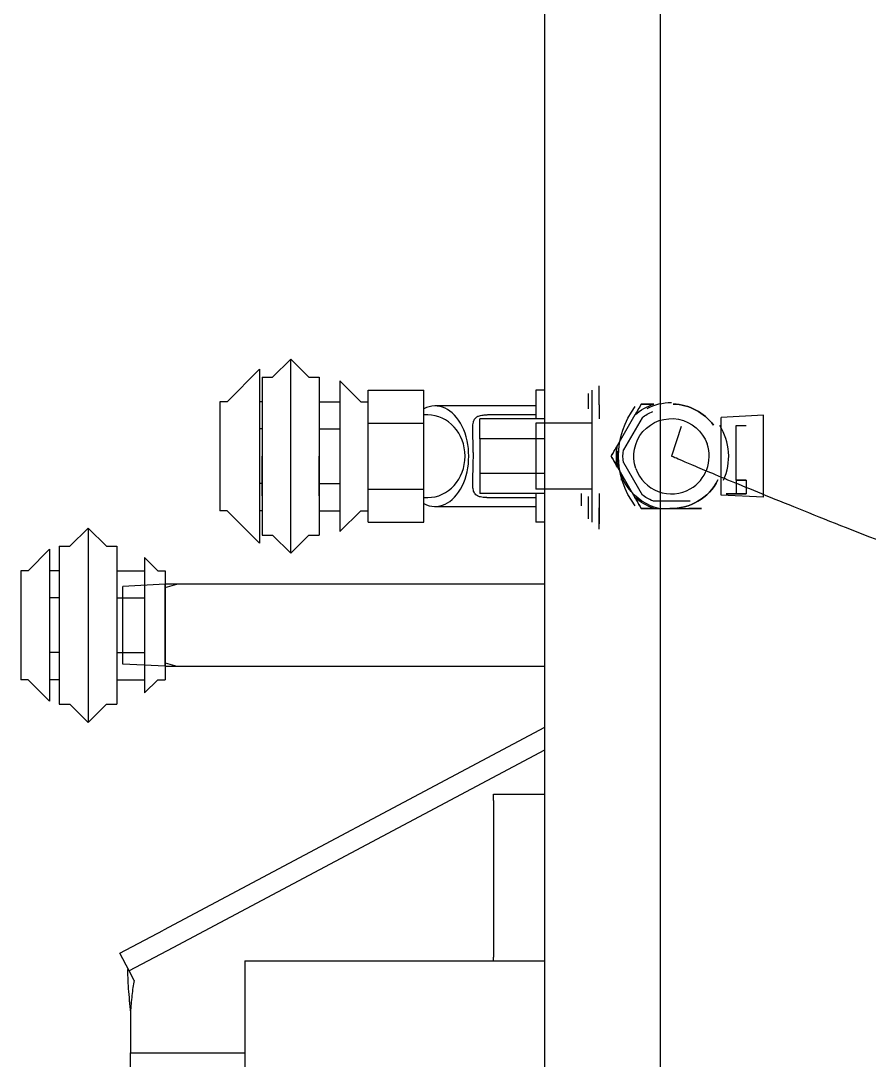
# Model space of a CAD drawing. Header units: millimetres. Extents: x 10462777 to 22643323, y 453826 to 1389191.
# Drawn here: x 11281269.8 to 11281610.9, y 579766.4 to 580184.6 of the extents above; entities that cross this region are included whole.
import ezdxf

# ---------------------------------------------------------------- set-up
doc = ezdxf.new("R2010")
doc.units = ezdxf.units.MM
doc.header["$LTSCALE"] = 200
doc.header["$MEASUREMENT"] = 0
doc.layers.add('2', color=2, linetype='CONTINUOUS')
doc.layers.add('5', color=4, linetype='CONTINUOUS')

msp = doc.modelspace()

# ---------------------------------------------------------------- linework, layer by layer
at = {"layer": '2', "color": 252, "linetype": 'Continuous'}
for p, q in [((11281480.36337, 580449.74051, 0), (11281480.36337, 579759.73852, 0)), ((11281568.36462, 580025.87557, 0), (11281551.36438, 580024.98462, 0)), ((11281568.36462, 579992.8751, 0), (11281568.36462, 580025.87557, 0)), ((11281551.36438, 579993.76605, 0), (11281551.36438, 580024.98462, 0)), ((11281568.36462, 579992.8751, 0), (11281551.36438, 579993.76605, 0)), ((11281327.7612, 579957.8746, 0), (11281310.76096, 579956.98366, 0)), ((11281310.76096, 579925.76508, 0), (11281310.76096, 579956.98366, 0)), ((11281327.7612, 579924.87413, 0), (11281327.7612, 579957.8746, 0)), ((11281480.3704, 579957.8746, 0), (11281327.77761, 579957.8746, 0)), ((11281327.77764, 579956.52933, 0), (11281332.43781, 579957.8746, 0)), ((11281327.7612, 579924.87413, 0), (11281310.76096, 579925.76508, 0)), ((11281327.77761, 579924.87413, 0), (11281480.3704, 579924.87413, 0)), ((11281327.77764, 579926.21941, 0), (11281332.43781, 579924.87413, 0)), ((11281480.36664, 579900.18184, 0), (11281327.09342, 579818.70379, 0)), ((11281480.36669, 579891.12164, 0), (11281330.84857, 579811.63975, 0)), ((11281459.86858, 579873.36454, 0), (11281480.37343, 579873.36454, 0)), ((11281459.86858, 579870.8645, 0), (11281459.86858, 579873.36454, 0)), ((11281459.86858, 579870.8645, 0), (11281459.86858, 579807.87247, 0)), ((11281309.57362, 579809.39049, 0), (11281327.09342, 579818.70379, 0)), ((11281313.32878, 579802.32645, 0), (11281309.57362, 579809.39049, 0)), ((11281330.84857, 579811.63975, 0), (11281313.32878, 579802.32645, 0)), ((11281459.86858, 579806.37245, 0), (11281459.86858, 579807.87247, 0)), ((11281359.86716, 579806.37245, 0), (11281480.36424, 579806.37245, 0)), ((11281359.86716, 579806.37245, 0), (11281359.86716, 579801.37238, 0)), ((11281315.39101, 579798.44706, 0), (11281313.32878, 579802.32645, 0)), ((11281359.86716, 579801.37238, 0), (11281359.86716, 579396.36663, 0)), ((11281313.8665, 579785.62437, 0), (11281313.8665, 579769.36883, 0)), ((11281313.8665, 579769.37193, 0), (11281359.87778, 579769.37193, 0)), ((11281313.8665, 579763.37184, 0), (11281313.8665, 579769.37193, 0))]:
    msp.add_line(p, q, dxfattribs=at)
at = {"layer": '2', "color": 60, "linetype": 'Continuous'}
for p, q in [((11281378.26192, 580048.37589, 0), (11281371.0161, 580041.13007, 0)), ((11281385.50774, 580041.13007, 0), (11281378.26192, 580048.37589, 0)), ((11281378.26192, 579970.37478, 0), (11281378.26192, 580048.37589, 0)), ((11281365.76174, 580044.37583, 0), (11281352.70106, 580031.31515, 0)), ((11281365.76174, 580044.37583, 0), (11281365.76174, 579974.37484, 0)), ((11281366.76176, 580041.13005, 0), (11281371.0161, 580041.13005, 0)), ((11281366.76176, 580041.13005, 0), (11281366.76176, 580025.25269, 0)), ((11281385.50774, 580041.13005, 0), (11281389.76208, 580041.13005, 0)), ((11281389.76208, 580041.13005, 0), (11281389.76208, 580025.25269, 0)), ((11281406.42288, 580031.31509, 0), (11281398.04849, 580039.68947, 0)), ((11281398.04849, 580039.68947, 0), (11281398.04849, 579979.0612, 0)), ((11281502.33868, 580030.07933, 0), (11281502.33868, 580037.72138, 0)), ((11281409.36236, 580022.65458, 0), (11281409.36236, 580035.93382, 0)), ((11281409.36236, 580035.93382, 0), (11281431.86268, 580035.93382, 0)), ((11281431.86268, 580022.65458, 0), (11281431.86268, 580035.93382, 0)), ((11281480.36353, 580035.93382, 0), (11281476.86332, 580035.93382, 0)), ((11281476.86332, 580035.93382, 0), (11281476.86332, 580024.37569, 0)), ((11281497.83862, 580034.5794, 0), (11281497.83862, 580030.07933, 0)), ((11281499.36364, 580035.93382, 0), (11281499.36364, 580022.65458, 0)), ((11281352.70096, 580031.31496, 0), (11281349.76152, 580031.31496, 0)), ((11281349.76152, 580031.31496, 0), (11281349.76152, 580020.34515, 0)), ((11281366.76176, 580031.31496, 0), (11281365.76166, 580031.31496, 0)), ((11281389.76208, 580031.31496, 0), (11281398.04871, 580031.31496, 0)), ((11281406.42293, 580031.31496, 0), (11281409.36236, 580031.31496, 0)), ((11281476.86302, 580029.58987, 0), (11281436.33678, 580029.58987, 0)), ((11281497.83862, 580030.07933, 0), (11281497.83862, 580028.48702, 0)), ((11281502.33868, 580030.07933, 0), (11281502.33868, 580024.37563, 0)), ((11281366.76176, 580025.25269, 0), (11281366.76176, 579993.49798, 0)), ((11281389.76208, 580025.25269, 0), (11281389.76208, 579993.49798, 0)), ((11281433.39706, 580026.00007, 0), (11281431.86268, 580026.00007, 0)), ((11281476.86332, 580026.00007, 0), (11281457.44014, 580026.00007, 0)), ((11281502.33868, 580025.36541, 0), (11281502.33868, 580024.37551, 0)), ((11281516.69749, 580025.97262, 0), (11281509.65712, 580013.77834, 0)), ((11281516.69749, 580025.97262, 0), (11281509.65712, 580013.77834, 0)), ((11281409.36236, 579996.09609, 0), (11281409.36236, 580022.65458, 0)), ((11281409.36236, 580022.65458, 0), (11281431.86268, 580022.65458, 0)), ((11281431.86268, 579996.09609, 0), (11281431.86268, 580022.65458, 0)), ((11281454.363, 580016.37543, 0), (11281454.363, 580024.37555, 0)), ((11281480.36325, 580024.37555, 0), (11281454.363, 580024.37555, 0)), ((11281499.36364, 580022.65458, 0), (11281476.86332, 580022.65458, 0)), ((11281476.86332, 580022.65458, 0), (11281476.86332, 579996.09609, 0)), ((11281499.36364, 580022.65458, 0), (11281499.36364, 579996.09609, 0)), ((11281519.52547, 580024.87075, 0), (11281512.02536, 580011.88018, 0)), ((11281557.36446, 579999.78698, 0), (11281557.36446, 580021.75051, 0)), ((11281557.36446, 579999.78698, 0), (11281557.36446, 580021.75051, 0)), ((11281557.36446, 580021.75051, 0), (11281561.36452, 580021.75051, 0)), ((11281349.76152, 580020.34515, 0), (11281349.76152, 579998.40552, 0)), ((11281366.76176, 580020.34515, 0), (11281365.76166, 580020.34515, 0)), ((11281389.76208, 580020.34515, 0), (11281398.04871, 580020.34515, 0)), ((11281454.363, 580016.37543, 0), (11281454.363, 580002.37524, 0)), ((11281480.36325, 580016.37543, 0), (11281454.363, 580016.37543, 0)), ((11281366.76176, 579993.49627, 0), (11281366.76176, 580009.37533, 0)), ((11281389.76208, 579993.49627, 0), (11281389.76208, 580009.37533, 0)), ((11281509.65712, 580004.97233, 0), (11281516.69749, 579992.77805, 0)), ((11281509.65712, 580004.97233, 0), (11281516.69749, 579992.77805, 0)), ((11281512.02536, 580006.87049, 0), (11281519.52547, 579993.87992, 0)), ((11281454.363, 580002.37524, 0), (11281454.363, 579994.37512, 0)), ((11281480.36325, 580002.37524, 0), (11281454.363, 580002.37524, 0)), ((11281349.76152, 579998.40552, 0), (11281349.76152, 579987.43571, 0)), ((11281366.76176, 579998.40552, 0), (11281365.76166, 579998.40552, 0)), ((11281389.76208, 579998.40552, 0), (11281398.04871, 579998.40552, 0)), ((11281409.36236, 579996.09609, 0), (11281431.86268, 579996.09609, 0)), ((11281409.36236, 579982.81685, 0), (11281409.36236, 579996.09609, 0)), ((11281431.86268, 579982.81685, 0), (11281431.86268, 579996.09609, 0)), ((11281499.36364, 579996.09609, 0), (11281476.86332, 579996.09609, 0)), ((11281499.36364, 579996.09609, 0), (11281499.36364, 579982.81685, 0)), ((11281559.36449, 579999.7502, 0), (11281557.36446, 579999.7502, 0)), ((11281557.36446, 579999.7502, 0), (11281557.36446, 579994.25012, 0)), ((11281557.36446, 579999.7502, 0), (11281557.36446, 579994.25012, 0)), ((11281557.36446, 579999.7502, 0), (11281559.36449, 579999.7502, 0)), ((11281561.36452, 579999.7502, 0), (11281559.36449, 579999.7502, 0)), ((11281559.36449, 579999.7502, 0), (11281561.36452, 579999.7502, 0)), ((11281561.36452, 579999.7502, 0), (11281561.36452, 579994.25012, 0)), ((11281561.36452, 579999.7502, 0), (11281561.36452, 579994.25012, 0)), ((11281366.76176, 579993.49798, 0), (11281366.76176, 579977.62062, 0)), ((11281389.76208, 579993.49798, 0), (11281389.76208, 579977.62062, 0)), ((11281431.86268, 579992.7506, 0), (11281433.39706, 579992.7506, 0)), ((11281480.36325, 579994.37512, 0), (11281454.363, 579994.37512, 0)), ((11281457.14898, 579992.7506, 0), (11281476.86332, 579992.7506, 0)), ((11281476.86332, 579994.37498, 0), (11281476.86332, 579982.81685, 0)), ((11281495.09572, 579994.37478, 0), (11281495.09572, 579989.34981, 0)), ((11281497.83862, 579993.1714, 0), (11281497.83862, 579984.17127, 0)), ((11281502.33868, 579994.37516, 0), (11281502.33868, 579992.44085, 0)), ((11281502.33868, 579994.37504, 0), (11281502.33868, 579988.67134, 0)), ((11281557.36446, 579994.25012, 0), (11281553.36441, 579994.25012, 0)), ((11281553.36441, 579994.25012, 0), (11281557.36446, 579994.25012, 0)), ((11281561.36452, 579994.25012, 0), (11281557.36446, 579994.25012, 0)), ((11281557.36446, 579994.25012, 0), (11281561.36452, 579994.25012, 0)), ((11281436.33678, 579989.1608, 0), (11281476.86302, 579989.1608, 0)), ((11281502.33868, 579990.22275, 0), (11281502.33868, 579982.15363, 0)), ((11281502.33868, 579980.67122, 0), (11281502.33868, 579988.67134, 0)), ((11281523.86399, 579991.37508, 0), (11281538.8642, 579991.37508, 0)), ((11281524.32372, 579988.37504, 0), (11281538.40447, 579988.37504, 0)), ((11281524.32372, 579988.37504, 0), (11281538.40447, 579988.37504, 0)), ((11281352.70096, 579987.43571, 0), (11281349.76152, 579987.43571, 0)), ((11281352.70106, 579987.43552, 0), (11281365.76174, 579974.37484, 0)), ((11281366.76176, 579987.43571, 0), (11281365.76166, 579987.43571, 0)), ((11281389.76208, 579987.43571, 0), (11281398.04871, 579987.43571, 0)), ((11281398.04849, 579979.0612, 0), (11281406.42288, 579987.43558, 0)), ((11281406.42293, 579987.43571, 0), (11281409.36236, 579987.43571, 0)), ((11281296.82743, 579980.47492, 0), (11281289.48163, 579973.12912, 0)), ((11281304.17323, 579973.12912, 0), (11281296.82743, 579980.47492, 0)), ((11281296.82743, 579980.47492, 0), (11281296.82743, 579902.27381, 0)), ((11281409.36236, 579982.81685, 0), (11281431.86268, 579982.81685, 0)), ((11281480.36353, 579982.81685, 0), (11281476.86332, 579982.81685, 0)), ((11281502.33868, 579980.03201, 0), (11281502.33868, 579980.67122, 0)), ((11281366.76176, 579977.62062, 0), (11281371.0161, 579977.62062, 0)), ((11281371.0161, 579977.6206, 0), (11281378.26192, 579970.37478, 0)), ((11281378.26192, 579970.37478, 0), (11281385.50774, 579977.6206, 0)), ((11281385.50774, 579977.62062, 0), (11281389.76208, 579977.62062, 0)), ((11281281.36054, 579971.9748, 0), (11281272.69975, 579963.31401, 0)), ((11281281.36054, 579971.9748, 0), (11281281.36054, 579956.67459, 0)), ((11281285.22727, 579973.12908, 0), (11281289.48163, 579973.12908, 0)), ((11281285.22727, 579973.12908, 0), (11281285.22727, 579957.25173, 0)), ((11281304.17323, 579973.12908, 0), (11281308.4276, 579973.12908, 0)), ((11281308.4276, 579973.12908, 0), (11281308.4276, 579957.25173, 0)), ((11281324.82174, 579963.3141, 0), (11281319.55865, 579968.57719, 0)), ((11281319.55865, 579968.57719, 0), (11281319.55865, 579954.97578, 0)), ((11281272.69981, 579963.31399, 0), (11281269.76038, 579963.31399, 0)), ((11281269.76038, 579963.31399, 0), (11281269.76038, 579952.34418, 0)), ((11281285.22727, 579963.31399, 0), (11281281.36054, 579963.31399, 0)), ((11281308.4276, 579963.31399, 0), (11281319.55862, 579963.31399, 0)), ((11281324.82159, 579963.31399, 0), (11281327.7612, 579963.31399, 0)), ((11281327.7612, 579963.31399, 0), (11281327.7612, 579952.34418, 0)), ((11281281.36054, 579956.67459, 0), (11281281.36054, 579910.77393, 0)), ((11281285.22727, 579957.25173, 0), (11281285.22727, 579925.49701, 0)), ((11281308.4276, 579957.25173, 0), (11281308.4276, 579925.49701, 0)), ((11281319.55865, 579954.97578, 0), (11281319.55865, 579914.17154, 0)), ((11281269.76038, 579952.34418, 0), (11281269.76038, 579930.40456, 0)), ((11281285.22727, 579952.34418, 0), (11281281.36054, 579952.34418, 0)), ((11281308.4276, 579952.34418, 0), (11281319.55862, 579952.34418, 0)), ((11281327.7612, 579952.34418, 0), (11281327.7612, 579930.40456, 0)), ((11281269.76038, 579930.40456, 0), (11281269.76038, 579919.43475, 0)), ((11281285.22727, 579930.40456, 0), (11281281.36054, 579930.40456, 0)), ((11281308.4276, 579930.40456, 0), (11281319.55862, 579930.40456, 0)), ((11281327.7612, 579930.40456, 0), (11281327.7612, 579919.43475, 0)), ((11281285.22727, 579925.49701, 0), (11281285.22727, 579909.61965, 0)), ((11281308.4276, 579925.49701, 0), (11281308.4276, 579909.61965, 0)), ((11281272.69981, 579919.43475, 0), (11281269.76038, 579919.43475, 0)), ((11281272.69975, 579919.43473, 0), (11281281.36054, 579910.77393, 0)), ((11281285.22727, 579919.43475, 0), (11281281.36054, 579919.43475, 0)), ((11281308.4276, 579919.43475, 0), (11281319.55862, 579919.43475, 0)), ((11281319.55865, 579914.17154, 0), (11281324.82174, 579919.43464, 0)), ((11281324.82159, 579919.43475, 0), (11281327.7612, 579919.43475, 0)), ((11281285.22727, 579909.61965, 0), (11281289.48163, 579909.61965, 0)), ((11281289.48163, 579909.61962, 0), (11281296.82743, 579902.27381, 0)), ((11281296.82743, 579902.27381, 0), (11281304.17323, 579909.61962, 0)), ((11281304.17323, 579909.61965, 0), (11281308.4276, 579909.61965, 0))]:
    msp.add_line(p, q, dxfattribs=at)
at = {"layer": '2', "color": 163, "linetype": 'Continuous'}
msp.add_line((11281535.20248, 580021.2716, 0), (11281531.3641, 580009.37533, 0), dxfattribs=at)
at = {"layer": '2', "color": 60, "linetype": 'Continuous', "extrusion": (0, 0, -1)}
for centre, radius, start, end in [((-11281543.36427, 580009.37533, 0), 33.25047, 323.0223275, 36.9776725), ((-11281543.36427, 580009.37533, 0), 33.25047, 323.0223275, 36.9776725), ((-11281531.3641, 580009.37533, 0), 22.14903, 48.533778, 71.4662219), ((-11281531.3641, 580009.37533, 0), 22.14903, 48.533778, 71.4662219), ((-11281531.3641, 580009.37533, 0), 21.61216, 62.9324985, 90.0000111), ((-11281531.3641, 580009.37533, 0), 21.0003, 91.9492803, 143.6040447), ((-11281531.3641, 580009.37533, 0), 15.1462, 340.8787288, 160.8787474), ((-11281531.3641, 580009.37533, 0), 19.50028, 52.6198649, 67.3801351), ((-11281531.3641, 580009.37533, 0), 22.14903, 348.5337781, 11.4662219), ((-11281531.3641, 580009.37533, 0), 22.14903, 348.5337781, 11.4662219), ((-11281531.3641, 580009.37533, 0), 21.61216, 282.0600165, 5.6418887), ((-11281531.3641, 580009.37533, 0), 19.50028, 352.6198649, 7.3801351), ((-11281531.3641, 580009.37533, 0), 21.0003, 207.0514441, 271.9545481), ((-11281531.3641, 580009.37533, 0), 22.14903, 288.5337781, 311.466222), ((-11281531.3641, 580009.37533, 0), 22.14903, 288.5337781, 311.466222), ((-11281531.3641, 580009.37533, 0), 19.50028, 292.6198649, 307.3801351)]:
    msp.add_arc(centre, radius, start, end, dxfattribs=at)
at = {"layer": '2', "color": 60, "linetype": 'Continuous'}
for radius, start, end in [(21.0003, 36.3959406, 88.0507051), (23.00033, 335.2614491, 32.550549), (23.00033, 335.2614491, 32.550549), (15.1462, 300, 19.1100175), (15.1462, 199.1099989, 300), (21.0003, 268.0454373, 332.9485411)]:
    msp.add_arc((11281531.3641, 580009.37533, 0), radius, start, end, dxfattribs=at)
for centre, major_axis, ratio, start_param, end_param in [((11281436.33678, 580009.37533, 0), (0, -20.21453), 0.669130606, 5.946062424, 9.761900844), ((11281433.39706, 580009.37533, 0), (0, 16.62474), 0.900404044, 3.141618338, 6.283159588)]:
    msp.add_ellipse(centre, major_axis=major_axis, ratio=ratio, start_param=start_param, end_param=end_param, dxfattribs=at)
for points in [[(11281519.23957, 580030.37563, 0), (11281518.41797, 580028.95259, 0), (11281517.57498, 580027.49247, 0), (11281516.69749, 580025.97262, 0)], [(11281519.23957, 580030.37563, 0), (11281520.88276, 580030.37563, 0), (11281522.56875, 580030.37563, 0), (11281524.32372, 580030.37563, 0)], [(11281507.11504, 580009.37533, 0), (11281507.93663, 580010.79838, 0), (11281508.77963, 580012.25849, 0), (11281509.65712, 580013.77834, 0)], [(11281509.65712, 580004.97233, 0), (11281508.77751, 580006.49585, 0), (11281507.93494, 580007.95522, 0), (11281507.11504, 580009.37533, 0)], [(11281511.25445, 579999.75317, 0), (11281511.28587, 580000.25982, 0), (11281511.30943, 580000.78845, 0), (11281511.32803, 580001.33776, 0)], [(11281516.69749, 579992.77805, 0), (11281517.5771, 579991.25452, 0), (11281518.41967, 579989.79515, 0), (11281519.23957, 579988.37504, 0)], [(11281519.23957, 579988.37504, 0), (11281520.88276, 579988.37504, 0), (11281522.56875, 579988.37504, 0), (11281524.32372, 579988.37504, 0)], [(11281543.48862, 579988.37504, 0), (11281541.84543, 579988.37504, 0), (11281540.15944, 579988.37504, 0), (11281538.40447, 579988.37504, 0)]]:
    msp.add_open_spline(points, degree=3, dxfattribs=at)
for points, knots in [([(11281516.69749, 580025.97262, 0), (11281516.916, 580026.3511, 0), (11281517.13322, 580026.72733, 0), (11281517.56527, 580027.47566, 0), (11281517.78033, 580027.84816, 0), (11281518.41698, 580028.95087, 0), (11281518.83191, 580029.66955, 0), (11281519.23957, 580030.37563, 0)], [0, 0, 0, 0, 0.25, 0.25, 0.5, 0.5, 1, 1, 1, 1]), ([(11281524.32372, 580030.37563, 0), (11281523.88669, 580030.37563, 0), (11281523.45227, 580030.37563, 0), (11281522.58816, 580030.37563, 0), (11281522.15804, 580030.37563, 0), (11281520.88474, 580030.37563, 0), (11281520.05488, 580030.37563, 0), (11281519.23957, 580030.37563, 0)], [0, 0, 0, 0, 0.25, 0.25, 0.5, 0.5, 1, 1, 1, 1]), ([(11281457.1485, 579992.7506, 0), (11281457.01896, 579992.7506, 0), (11281456.89056, 579992.75183, 0), (11281456.37254, 579992.76221, 0), (11281455.99569, 579992.78238, 0), (11281455.2756, 579992.85306, 0), (11281454.93237, 579992.90354, 0), (11281454.28551, 579993.04283, 0), (11281453.98034, 579993.13259, 0), (11281453.156, 579993.46496, 0), (11281452.7218, 579993.77084, 0), (11281452.22814, 579994.39132, 0), (11281452.08951, 579994.62655, 0), (11281451.86422, 579995.13977, 0), (11281451.77602, 579995.41913, 0), (11281451.63696, 579996.02388, 0), (11281451.58599, 579996.35043, 0), (11281451.51241, 579997.04562, 0), (11281451.48993, 579997.4112, 0), (11281451.46407, 579998.17758, 0), (11281451.46073, 579998.57838, 0), (11281451.46626, 579999.41542, 0), (11281451.47524, 579999.85384, 0), (11281451.51203, 580001.20162, 0), (11281451.54898, 580002.1455, 0), (11281451.6013, 580003.62894, 0), (11281451.61842, 580004.13625, 0), (11281451.64941, 580005.16793, 0), (11281451.66313, 580005.6872, 0), (11281451.6969, 580007.25507, 0), (11281451.70938, 580008.3136, 0), (11281451.70926, 580009.92179, 0), (11281451.70608, 580010.46224, 0), (11281451.69394, 580011.52656, 0), (11281451.685, 580012.05335, 0), (11281451.66231, 580013.0964, 0), (11281451.64857, 580013.61266, 0), (11281451.61776, 580014.63459, 0), (11281451.60061, 580015.14191, 0), (11281451.54783, 580016.63636, 0), (11281451.51104, 580017.5786, 0), (11281451.47487, 580018.91402, 0), (11281451.46609, 580019.34607, 0), (11281451.46076, 580020.18344, 0), (11281451.46434, 580020.58898, 0), (11281451.50388, 580021.7366, 0), (11281451.56712, 580022.42041, 0), (11281451.73969, 580023.1742, 0), (11281451.77898, 580023.31987, 0), (11281451.86879, 580023.60091, 0), (11281451.91953, 580023.73676, 0), (11281452.08958, 580024.12459, 0), (11281452.22617, 580024.3562, 0), (11281452.55383, 580024.76935, 0), (11281452.74494, 580024.95088, 0), (11281453.07772, 580025.18828, 0), (11281453.19682, 580025.26184, 0), (11281453.44782, 580025.39614, 0), (11281453.57972, 580025.45702, 0), (11281453.99405, 580025.62261, 0), (11281454.29513, 580025.71038, 0), (11281454.94271, 580025.84886, 0), (11281455.29102, 580025.89971, 0), (11281456.17985, 580025.98548, 0), (11281456.73389, 580026.00424, 0), (11281457.30957, 580025.99964, 0)], [0, 0, 0, 0, 0.00934757, 0.00934757, 0.038109651, 0.038109651, 0.066871731, 0.066871731, 0.095633812, 0.095633812, 0.153157973, 0.153157973, 0.181920054, 0.181920054, 0.210682134, 0.210682134, 0.239444215, 0.239444215, 0.268206295, 0.268206295, 0.296968376, 0.296968376, 0.325730456, 0.325730456, 0.383254617, 0.383254617, 0.412016698, 0.412016698, 0.440778778, 0.440778778, 0.49830294, 0.49830294, 0.52706502, 0.52706502, 0.555827101, 0.555827101, 0.584589181, 0.584589181, 0.613351262, 0.613351262, 0.670875423, 0.670875423, 0.699637503, 0.699637503, 0.728399584, 0.728399584, 0.785923745, 0.785923745, 0.800304785, 0.800304785, 0.814685826, 0.814685826, 0.843447906, 0.843447906, 0.872209987, 0.872209987, 0.886591027, 0.886591027, 0.900972067, 0.900972067, 0.929734148, 0.929734148, 0.958496228, 0.958496228, 1, 1, 1, 1]), ([(11281509.65712, 580013.77834, 0), (11281509.4386, 580013.39986, 0), (11281509.22139, 580013.02364, 0), (11281508.78934, 580012.2753, 0), (11281508.57427, 580011.9028, 0), (11281507.93763, 580010.8001, 0), (11281507.5227, 580010.08142, 0), (11281507.11504, 580009.37533, 0)], [0, 0, 0, 0, 0.25, 0.25, 0.5, 0.5, 1, 1, 1, 1]), ([(11281507.11504, 580009.37533, 0), (11281507.52585, 580008.6638, 0), (11281507.94535, 580007.9372, 0), (11281508.79279, 580006.46939, 0), (11281509.22174, 580005.72643, 0), (11281509.65712, 580004.97233, 0)], [0, 0, 0, 0, 0.5, 0.5, 1, 1, 1, 1]), ([(11281519.23957, 579988.37504, 0), (11281518.82876, 579989.08657, 0), (11281518.40926, 579989.81317, 0), (11281517.56182, 579991.28098, 0), (11281517.13287, 579992.02394, 0), (11281516.69749, 579992.77805, 0)], [0, 0, 0, 0, 0.5, 0.5, 1, 1, 1, 1]), ([(11281524.32372, 579988.37504, 0), (11281523.88669, 579988.37504, 0), (11281523.45227, 579988.37504, 0), (11281522.58816, 579988.37504, 0), (11281522.15804, 579988.37504, 0), (11281520.88474, 579988.37504, 0), (11281520.05488, 579988.37504, 0), (11281519.23957, 579988.37504, 0)], [0, 0, 0, 0, 0.25, 0.25, 0.5, 0.5, 1, 1, 1, 1]), ([(11281538.40447, 579988.37504, 0), (11281538.8415, 579988.37504, 0), (11281539.27592, 579988.37504, 0), (11281540.14003, 579988.37504, 0), (11281540.57015, 579988.37504, 0), (11281541.84345, 579988.37504, 0), (11281542.67331, 579988.37504, 0), (11281543.48862, 579988.37504, 0)], [0, 0, 0, 0, 0.25, 0.25, 0.5, 0.5, 1, 1, 1, 1])]:
    msp.add_open_spline(points, degree=3, knots=knots, dxfattribs=at)
at = {"layer": '2', "color": 163, "linetype": 'Continuous'}
msp.add_open_spline([(11281819.86819, 579919.37406, 0), (11281779.14822, 579919.37406, 0), (11281738.42825, 579919.37406, 0), (11281531.36394, 580009.3754, 0), (11281531.3641, 580009.37533, 0), (11281531.36423, 580009.37527, 0)], degree=5, dxfattribs=at)
at = {"layer": '2', "color": 252, "linetype": 'Continuous'}
for points, knots in [([(11281312.73572, 579803.44209, 0), (11281312.69343, 579802.21408, 0), (11281312.70033, 579800.89356, 0), (11281312.7915, 579798.10696, 0), (11281312.87574, 579796.64096, 0), (11281313.0975, 579793.6087, 0), (11281313.235, 579792.0425, 0), (11281313.53718, 579788.85896, 0), (11281313.70183, 579787.24169, 0), (11281313.8665, 579785.62437, 0)], [0, 0, 0, 0, 0.25, 0.25, 0.5, 0.5, 0.75, 0.75, 1, 1, 1, 1]), ([(11281315.39101, 579798.44706, 0), (11281314.95885, 579796.64492, 0), (11281314.65602, 579794.59951, 0), (11281314.19129, 579790.24357, 0), (11281314.02871, 579787.93431, 0), (11281313.8665, 579785.62437, 0)], [0, 0, 0, 0, 0.5, 0.5, 1, 1, 1, 1])]:
    msp.add_open_spline(points, degree=3, knots=knots, dxfattribs=at)
at = {"layer": '5', "color": 60, "linetype": 'Continuous'}
msp.add_line((11281526.86403, 580650.90118, 0), (11281526.86403, 579525.6816, 0), dxfattribs=at)

doc.saveas('drawing.dxf')
